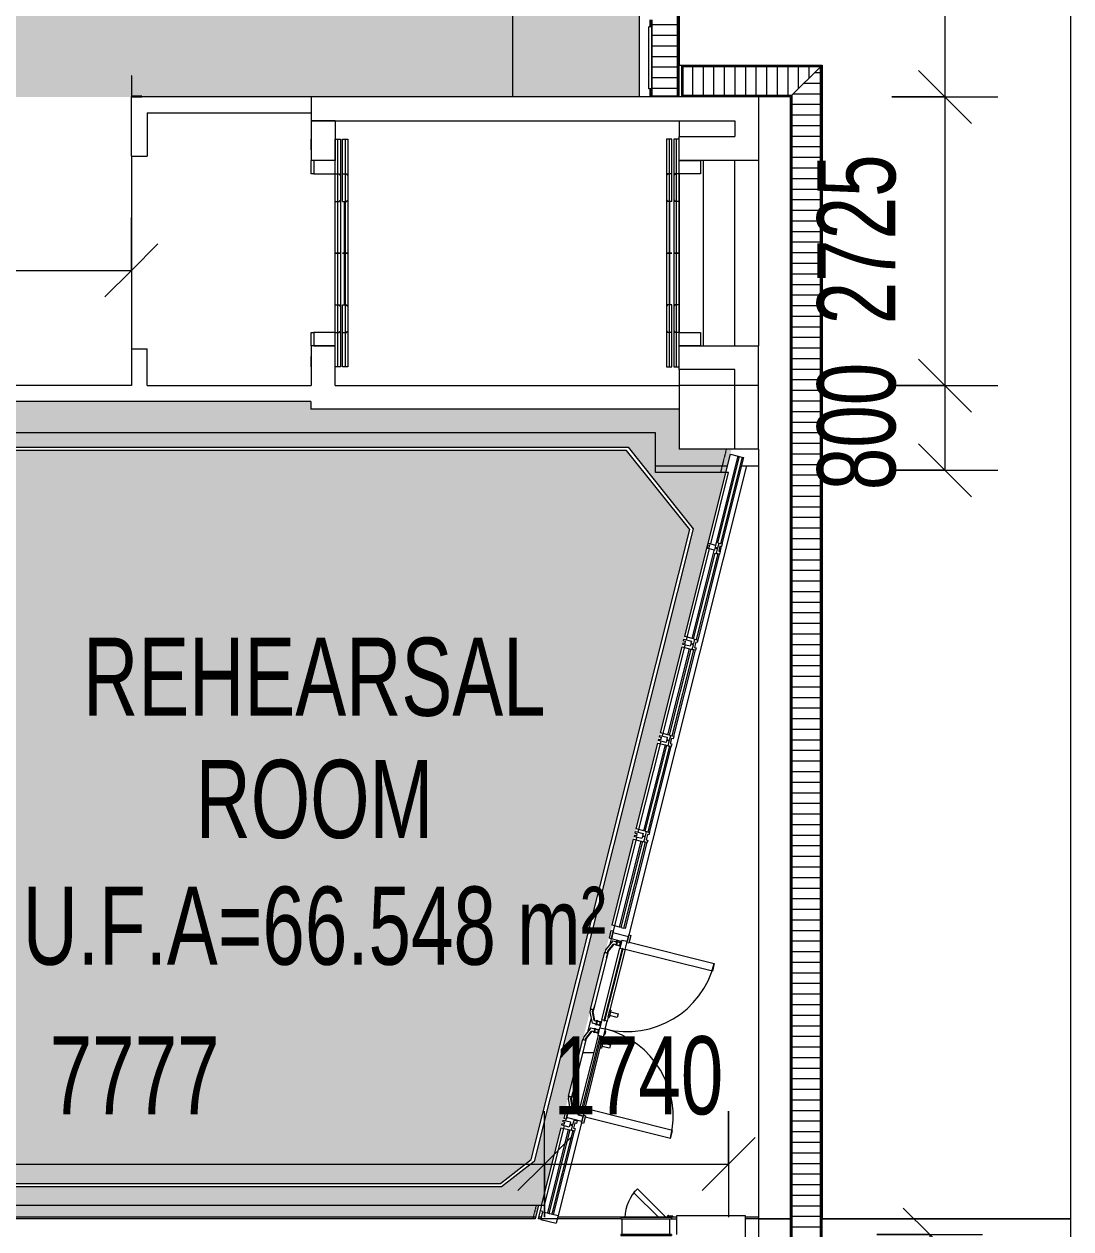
# Model space of a CAD drawing. Header units: millimetres. Extents: x 35540 to 832230, y -10956 to 416550.
# Drawn here: x 155599 to 165487, y 23644 to 35020 of the extents above; entities that cross this region are included whole.
import ezdxf

# ---------------------------------------------------------------- set-up
doc = ezdxf.new("R2010")
doc.units = ezdxf.units.MM
doc.linetypes.add('Dash', pattern=[6, 3, -3])
for name, color, linetype, lineweight in [('A-ANNO-DIMS', 211, 'Continuous', 5), ('A-ANNO-DIMS-500', 211, 'Continuous', 5), ('A-AREA', 32, 'Continuous', 5), ('A-AREA-IDEN', 2, 'Continuous', 15), ('A-AREA-PATT', 32, 'Continuous', 5), ('A-DOOR', 31, 'Continuous', 5), ('A-DOOR-FRAM', 31, 'Continuous', 15), ('A-FLOR', 192, 'Continuous', 5), ('A-FLOR-LEVL', 51, 'Continuous', 5), ('A-GENM', 13, 'Continuous', 5), ('A-GLAZ-CURT', 52, 'Continuous', 5), ('A-GLAZ-CWMG', 51, 'Continuous', 5), ('A-WALL', 113, 'Continuous', 5), ('Q-CASE', 31, 'Continuous', 5), ('S-COLS', 52, 'Continuous', 5)]:
    doc.layers.add(name, color=color, linetype=linetype, lineweight=lineweight)
doc.styles.add('Arial', font='arial.ttf', dxfattribs={"width": 0.7, "height": 737.649701})
doc.dimstyles.new('Linear_-_1_5mm_Arial', dxfattribs={"dimscale": 304.8, "dimtxt": 750, "dimasz": 1.64042, "dimexe": 1.64042, "dimexo": 0.0625, "dimgap": 0.82021, "dimtad": 1, "dimdec": 0, "dimzin": 0, "dimdsep": 46, "dimtxsty": 'Arial', "dimblk1": 'OBLIQUE', "dimblk2": 'OBLIQUE', "dimsah": 1, "dimcen": 0.09, "dimadec": 0, "dimazin": 0, "dimtfac": 1, "dimtdec": 4, "dimtix": 1, "dimtmove": 0, "dimatfit": 3, "dimfxl": 1.64042, "dimfxlon": 1, "dimtvp": 1, "dimtolj": 1, "dimtzin": 0, "dimarcsym": 2})

# ---------------------------------------------------------------- blocks, each defined once
blk = doc.blocks.new('DLN-Lift Door - Lift Door - 1750 x 2800 _SO_ WH_-15287497-1_F U_F_A_')
at = {"layer": 'A-DOOR'}
for p, q in [((-1075, 114.5), (-975, 114.5)), ((-1075, 114.5), (-1075, 112.5)), ((-975, 112.5), (-975, 114.5)), ((975, 114.5), (1075, 114.5)), ((975, 114.5), (975, 112.5)), ((1075, 112.5), (1075, 114.5)), ((-1075, -162.5), (-1075, -112.5)), ((-1075, -112.5), (0, -112.5)), ((-750, -112.5), (-750, -152.5)), ((-487.5, -112.5), (-487.5, -152.5)), ((0, -162.5), (0, -112.5)), ((0, -112.5), (1075, -112.5)), ((0, -112.5), (0, -162.5)), ((487.5, -112.5), (487.5, -152.5)), ((750, -112.5), (750, -152.5)), ((1075, -112.5), (1075, -162.5)), ((-1075, -137.5), (1075, -137.5)), ((0, -162.5), (-1075, -162.5)), ((-1075, -232.5), (-1075, -182.5)), ((-1075, -182.5), (-487.5, -182.5)), ((1075, -207.5), (-1075, -207.5)), ((-750, -152.5), (-740, -152.5)), ((-750, -182.5), (-750, -222.5)), ((-750, -222.5), (-740, -222.5)), ((-740, -152.5), (-740, -162.5)), ((-740, -222.5), (-740, -232.5)), ((-497.5, -152.5), (-497.5, -162.5)), ((-497.5, -152.5), (-487.5, -152.5)), ((-497.5, -222.5), (-497.5, -232.5)), ((-497.5, -222.5), (-487.5, -222.5)), ((-487.5, -182.5), (-487.5, -222.5)), ((-487.5, -202.5), (487.5, -202.5)), ((1075, -162.5), (0, -162.5)), ((0, -232.5), (0, -182.5)), ((0, -182.5), (0, -232.5)), ((497.5, -152.5), (487.5, -152.5)), ((487.5, -182.5), (487.5, -222.5)), ((487.5, -182.5), (1075, -182.5)), ((497.5, -222.5), (487.5, -222.5)), ((497.5, -152.5), (497.5, -162.5)), ((497.5, -222.5), (497.5, -232.5)), ((740, -152.5), (740, -162.5)), ((750, -152.5), (740, -152.5)), ((740, -222.5), (740, -232.5)), ((750, -222.5), (740, -222.5)), ((750, -182.5), (750, -222.5)), ((1075, -182.5), (1075, -232.5)), ((0, -232.5), (-1075, -232.5)), ((1075, -232.5), (0, -232.5))]:
    blk.add_line(p, q, dxfattribs=at)
at = {"layer": 'A-DOOR', "lineweight": 15}
for p, q in [((-750, 87.5), (-875, 87.5)), ((-875, 87.5), (-875, -112.5)), ((-750, -112.5), (-750, 87.5)), ((875, 87.5), (750, 87.5)), ((750, 87.5), (750, -112.5)), ((875, -112.5), (875, 87.5)), ((-875, -112.5), (-750, -112.5)), ((750, -112.5), (875, -112.5))]:
    blk.add_line(p, q, dxfattribs=at)
blk = doc.blocks.new('System Panel - _DLN__12_12mm laminated clear glass-12670549-1_F U_F_A_')
at = {"layer": 'A-GLAZ-CURT'}
for p, q in [((-294, 12), (294, 12)), ((-294, -12), (-294, 12)), ((294, -12), (294, 12)), ((294, -12), (-294, -12))]:
    blk.add_line(p, q, dxfattribs=at)
blk = doc.blocks.new('System Panel - _DLN__12_12mm laminated clear glass-11282538-1_F U_F_A_')
at = {"layer": 'A-GLAZ-CURT'}
for p, q in [((-421, 13), (421, 13)), ((-421, -12), (-421, 13)), ((421, -12), (421, 13)), ((421, -12), (-421, -12))]:
    blk.add_line(p, q, dxfattribs=at)
blk = doc.blocks.new('Rectangular Mullion - DLN_FRAME-11282511-1_F U_F_A_')
at = {"layer": 'A-GLAZ-CWMG'}
for p, q in [((88313, 30119), (88524, 30959)), ((88524, 30959), (88595, 30941)), ((88384, 30101), (88595, 30941)), ((88445, 30112), (88650, 30927)), ((88595, 30941), (88609, 30938)), ((88633, 30932), (88650, 30927)), ((88307, 30095), (88309, 30105)), ((88433, 30063), (88439, 30087))]:
    blk.add_line(p, q, dxfattribs=at)
blk = doc.blocks.new('Rectangular Mullion - DLN_75 x 150mm _WD_-STUR_ OPENING-8655336-1_F U_F_A_')
at = {"layer": 'A-GLAZ-CWMG'}
for p, q in [((0, 75), (-75, 75)), ((-75, 75), (-75, -75)), ((0, 75), (0, -75)), ((-75, -75), (0, -75))]:
    blk.add_line(p, q, dxfattribs=at)
blk = doc.blocks.new('System Panel - _DLN__12_12mm laminated clear glass-11282539-1_F U_F_A_')
at = {"layer": 'A-GLAZ-CURT'}
for p, q in [((-418, 12), (418, 12)), ((-418, -12), (-418, 12)), ((418, -12), (418, 12)), ((418, -12), (-418, -12))]:
    blk.add_line(p, q, dxfattribs=at)
blk = doc.blocks.new('System Panel - _DLN__12_12mm laminated clear glass-11282541-1_F U_F_A_')
at = {"layer": 'A-GLAZ-CURT'}
for p, q in [((-406, 13), (406, 13)), ((-406, -12), (-406, 13)), ((406, -12), (406, 13)), ((406, -12), (-406, -12))]:
    blk.add_line(p, q, dxfattribs=at)
blk = doc.blocks.new('Rectangular Mullion - DLN_FRAME-11282512-1_F U_F_A_')
at = {"layer": 'A-GLAZ-CWMG'}
for p, q in [((88091, 29236), (88301, 30071)), ((88161, 29218), (88371, 30051)), ((88304, 30085), (88307, 30095)), ((88427, 30039), (88433, 30063)), ((88217, 29204), (88421, 30015)), ((88161, 29218), (88091, 29236)), ((88175, 29214), (88161, 29218))]:
    blk.add_line(p, q, dxfattribs=at)
blk = doc.blocks.new('Rectangular Mullion - DLN_FRAME-11282513-1_F U_F_A_')
at = {"layer": 'A-GLAZ-CWMG'}
for p, q in [((87862, 28328), (88066, 29139)), ((88066, 29139), (88137, 29121)), ((87933, 28310), (88137, 29121)), ((87988, 28296), (88192, 29107)), ((88137, 29121), (88151, 29117)), ((87933, 28310), (87862, 28328)), ((87947, 28306), (87933, 28310))]:
    blk.add_line(p, q, dxfattribs=at)
blk = doc.blocks.new('Rectangular Mullion - DLN_FRAME-V20-1_F U_F_A_')
at = {"layer": 'A-GLAZ-CWMG'}
for p, q in [((87405, 26512), (87609, 27323)), ((87476, 26494), (87680, 27305)), ((87609, 27323), (87680, 27305)), ((87680, 27305), (87694, 27301)), ((87532, 26480), (87736, 27291)), ((87476, 26494), (87405, 26512)), ((87490, 26491), (87476, 26494)), ((87532, 26480), (87515, 26485))]:
    blk.add_line(p, q, dxfattribs=at)
blk = doc.blocks.new('Rectangular Mullion - DLN_FRAME-11282516-1_F U_F_A_')
at = {"layer": 'A-GLAZ-CWMG'}
for p, q in [((86740, 23866), (86924, 24599)), ((86797, 23795), (86995, 24581)), ((86924, 24599), (86995, 24581)), ((86995, 24581), (87009, 24578)), ((86853, 23781), (87050, 24568)), ((86751, 23807), (86727, 23813))]:
    blk.add_line(p, q, dxfattribs=at)
blk = doc.blocks.new('Rectangular Mullion - DLN_FRAME-11282517-1_F U_F_A_')
at = {"layer": 'A-GLAZ-CWMG'}
for p, q in [((-5, 0), (-50, 0)), ((-10, 100), (-25, 100)), ((-25, 100), (-25, 27)), ((-25, 27), (-5, 27)), ((-10, 100), (-10, 80)), ((10, 80), (-10, 80)), ((-5, 27), (-5, 0)), ((5, 0), (5, 27)), ((5, 27), (25, 27)), ((50, 0), (5, 0)), ((25, 100), (10, 100)), ((10, 100), (10, 80)), ((25, 27), (25, 100)), ((50, -30), (50, 0)), ((-50, 0), (-50, -30)), ((-50, -30), (-25, -30)), ((-25, -30), (-25, -15)), ((-25, -15), (25, -15)), ((25, -15), (25, -30)), ((25, -30), (50, -30))]:
    blk.add_line(p, q, dxfattribs=at)
blk = doc.blocks.new('Rectangular Mullion - DLN_FRAME-8655333-1_F U_F_A_')
at = {"layer": 'A-GLAZ-CWMG'}
for p, q in [((-5, 0), (-50, 0)), ((-50, 0), (-50, -30)), ((-10, 100), (-25, 100)), ((-25, 100), (-25, 27)), ((-25, 27), (-5, 27)), ((-10, 100), (-10, 80)), ((10, 80), (-10, 80)), ((-5, 27), (-5, 0)), ((5, 0), (5, 27)), ((5, 27), (25, 27)), ((50, 0), (5, 0)), ((25, 100), (10, 100)), ((10, 100), (10, 80)), ((25, 27), (25, 100)), ((50, -30), (50, 0)), ((-50, -30), (-25, -30)), ((-25, -30), (-25, -15)), ((-25, -15), (25, -15)), ((25, -15), (25, -30)), ((25, -30), (50, -30))]:
    blk.add_line(p, q, dxfattribs=at)
blk = doc.blocks.new('DLN-Double Door_T1 - Double Glazing Door-1700 x 2800 _WH_-10591105-1_F U_F_A_')
at = {"layer": 'A-DOOR'}
for p, q in [((-850, 925), (-775, 925)), ((-850, 95), (-850, 925)), ((-775, 925), (-775, 75)), ((775, 925), (775, 75)), ((850, 925), (775, 925)), ((850, 95), (850, 925)), ((-168, 160), (-133, 160)), ((-168, 85), (-168, 160)), ((-133, 160), (-133, 85)), ((132, 85), (132, 160)), ((132, 160), (167, 160)), ((167, 160), (167, 85)), ((-829, 16), (-829, 25)), ((-829, -24), (-829, 16)), ((-826, 16), (-829, 16)), ((-826, 16), (-826, 25)), ((-826, 25), (-826, 16)), ((-826, -15), (-826, 16)), ((-796, 16), (-826, 16)), ((-826, 16), (-826, -24)), ((-796, 16), (-796, 25)), ((-796, 25), (-796, 16)), ((-796, -24), (-796, 16)), ((-793, 16), (-796, 16)), ((-796, 16), (-796, -15)), ((-793, 25), (-793, 16)), ((-793, 16), (-793, -24)), ((-775, 75), (-185, 75)), ((-75, 25), (-775, 25)), ((-185, 85), (-115, 85)), ((-185, 85), (-185, 75)), ((-115, 75), (-185, 75)), ((-115, 75), (-115, 85)), ((-115, 75), (-75, 75)), ((-56, 16), (-56, 25)), ((-56, -24), (-56, 16)), ((-53, 16), (-56, 16)), ((-53, 25), (-53, 16)), ((-53, 16), (-53, 25)), ((-53, 16), (-53, -24)), ((-53, -15), (-53, 16)), ((-23, 16), (-53, 16)), ((-23, 16), (-23, 25)), ((-23, 25), (-23, 16)), ((-23, -24), (-23, 16)), ((-19, 16), (-23, 16)), ((-23, 16), (-23, -15)), ((-19, 25), (-19, 16)), ((-19, 16), (-19, -24)), ((15, 80), (60, 80)), ((15, 80), (15, 75)), ((19, 16), (19, 25)), ((19, -24), (19, 16)), ((22, 16), (19, 16)), ((22, 85), (22, 80)), ((22, 85), (52, 85)), ((52, 85), (22, 85)), ((22, 25), (22, 16)), ((22, 16), (22, 25)), ((22, 16), (22, -24)), ((22, -15), (22, 16)), ((52, 16), (22, 16)), ((52, 80), (52, 85)), ((52, 16), (52, 25)), ((52, 25), (52, 16)), ((52, -24), (52, 16)), ((56, 16), (52, 16)), ((52, 16), (52, -15)), ((56, 25), (56, 16)), ((56, 16), (56, -24)), ((60, 75), (60, 80)), ((115, 75), (75, 75)), ((75, 25), (775, 25)), ((115, 85), (185, 85)), ((115, 85), (115, 75)), ((185, 75), (115, 75)), ((185, 75), (185, 85)), ((775, 75), (185, 75)), ((793, 16), (793, 25)), ((793, -24), (793, 16)), ((796, 16), (793, 16)), ((796, 25), (796, 16)), ((796, 16), (796, 25)), ((796, 16), (796, -24)), ((796, -15), (796, 16)), ((826, 16), (796, 16)), ((826, 25), (826, 16)), ((826, 16), (826, 25)), ((826, 16), (826, -15)), ((826, -24), (826, 16)), ((829, 16), (826, 16)), ((829, 25), (829, 16)), ((829, 16), (829, -24)), ((-829, -11), (-829, -24)), ((-829, -26), (-826, -26)), ((-826, -15), (-796, -15)), ((-796, -16), (-826, -16)), ((-826, -20), (-826, -16)), ((-826, -17), (-826, -21)), ((-826, -19), (-796, -19)), ((-826, -21), (-826, -19)), ((-826, -57), (-826, -19)), ((-826, -21), (-796, -21)), ((-826, -24), (-826, -23)), ((-826, -57), (-726, -103)), ((-796, -16), (-796, -20)), ((-796, -21), (-796, -17)), ((-796, -19), (-796, -21)), ((-796, -19), (-796, -44)), ((-796, -23), (-796, -24)), ((-796, -26), (-793, -26)), ((-796, -41), (-718, -76)), ((-718, -79), (-796, -44)), ((-793, -24), (-793, -11)), ((-726, -103), (-701, -103)), ((-718, -76), (-701, -76)), ((-718, -76), (-718, -79)), ((-701, -79), (-718, -79)), ((-148, -73), (-701, -73)), ((-701, -106), (-701, -107)), ((-701, -107), (-148, -107)), ((-148, -76), (-130, -76)), ((-130, -79), (-148, -79)), ((-148, -103), (-122, -103)), ((-130, -76), (-53, -41)), ((-53, -44), (-130, -79)), ((-130, -79), (-130, -76)), ((-122, -103), (-23, -57)), ((-56, -11), (-56, -24)), ((-56, -26), (-53, -26)), ((-53, -15), (-23, -15)), ((-23, -16), (-53, -16)), ((-53, -20), (-53, -16)), ((-53, -21), (-53, -17)), ((-53, -19), (-53, -21)), ((-53, -19), (-23, -19)), ((-53, -44), (-53, -19)), ((-53, -21), (-23, -21)), ((-53, -24), (-53, -23)), ((-23, -16), (-23, -20)), ((-23, -17), (-23, -21)), ((-23, -21), (-23, -19)), ((-23, -19), (-23, -57)), ((-23, -23), (-23, -24)), ((-23, -26), (-19, -26)), ((-19, -24), (-19, -11)), ((19, -11), (19, -24)), ((19, -26), (22, -26)), ((22, -15), (52, -15)), ((52, -16), (22, -16)), ((22, -20), (22, -16)), ((22, -21), (22, -17)), ((22, -19), (22, -21)), ((22, -19), (52, -19)), ((22, -57), (22, -19)), ((22, -21), (52, -21)), ((22, -24), (22, -23)), ((22, -57), (122, -103)), ((52, -16), (52, -20)), ((52, -17), (52, -21)), ((52, -21), (52, -19)), ((52, -19), (52, -44)), ((52, -23), (52, -24)), ((52, -26), (56, -26)), ((52, -41), (130, -76)), ((130, -79), (52, -44)), ((56, -24), (56, -11)), ((122, -103), (147, -103)), ((130, -76), (147, -76)), ((130, -76), (130, -79)), ((147, -79), (130, -79)), ((701, -73), (147, -73)), ((147, -103), (147, -104)), ((147, -107), (701, -107)), ((701, -76), (718, -76)), ((718, -79), (701, -79)), ((701, -103), (726, -103)), ((718, -76), (796, -41)), ((796, -44), (718, -79)), ((718, -79), (718, -76)), ((726, -103), (826, -57)), ((793, -11), (793, -24)), ((793, -26), (796, -26)), ((796, -15), (826, -15)), ((826, -16), (796, -16)), ((796, -20), (796, -16)), ((796, -17), (796, -21)), ((796, -19), (826, -19)), ((796, -21), (796, -19)), ((796, -44), (796, -19)), ((796, -21), (826, -21)), ((796, -24), (796, -23)), ((826, -16), (826, -20)), ((826, -21), (826, -17)), ((826, -19), (826, -21)), ((826, -19), (826, -57)), ((826, -23), (826, -24)), ((826, -26), (829, -26)), ((829, -24), (829, -11))]:
    blk.add_line(p, q, dxfattribs=at)
at = {"layer": 'A-DOOR', "lineweight": 15}
for p, q in [((-775, 75), (-850, 75)), ((-850, 75), (-850, 25)), ((-850, 25), (-775, 25)), ((-775, 25), (-775, 75)), ((-75, 55), (-775, 55)), ((-775, 55), (-775, 45)), ((-775, 45), (-75, 45)), ((0, 75), (-75, 75)), ((-75, 75), (-75, 25)), ((-75, 45), (-75, 55)), ((-75, 25), (0, 25)), ((0, 25), (0, 75)), ((0, 75), (75, 75)), ((0, 25), (0, 75)), ((75, 25), (0, 25)), ((75, 75), (75, 25)), ((75, 45), (75, 55)), ((75, 55), (775, 55)), ((775, 45), (75, 45)), ((775, 75), (850, 75)), ((775, 25), (775, 75)), ((775, 55), (775, 45)), ((850, 25), (775, 25)), ((850, 75), (850, 25))]:
    blk.add_line(p, q, dxfattribs=at)
at = {"layer": 'A-DOOR', "flags": 128}
for points in [[(-701, -74), (-701, -73), (-701, -73)], [(-701, -73), (-701, -73), (-701, -74), (-701, -75), (-701, -77)], [(-701, -107), (-701, -106), (-701, -104), (-701, -102), (-701, -100), (-701, -97), (-701, -94), (-701, -91), (-701, -88), (-701, -85), (-701, -82), (-701, -79), (-701, -77), (-701, -75), (-701, -74)], [(-148, -77), (-148, -75), (-148, -74), (-148, -73), (-148, -73)], [(-148, -73), (-148, -73), (-148, -74)], [(-148, -74), (-148, -75), (-148, -77), (-148, -79), (-148, -82), (-148, -85), (-148, -88), (-148, -91), (-148, -94), (-148, -97), (-148, -100), (-148, -102), (-148, -104), (-148, -106), (-148, -107), (-148, -107)], [(-148, -107), (-148, -107), (-148, -106)], [(147, -74), (147, -73), (147, -73)], [(147, -73), (147, -73), (147, -74), (147, -75), (147, -77)], [(147, -107), (147, -107), (147, -106), (147, -104), (147, -102), (147, -100), (147, -97), (147, -94), (147, -91), (147, -88), (147, -85), (147, -82), (147, -79), (147, -77), (147, -75), (147, -74)], [(147, -106), (147, -107), (147, -107)], [(701, -77), (701, -75), (701, -74), (701, -73), (701, -73)], [(701, -73), (701, -73), (701, -74)], [(701, -74), (701, -75), (701, -77), (701, -79), (701, -82), (701, -85), (701, -88), (701, -91), (701, -94), (701, -97), (701, -100), (701, -102), (701, -104), (701, -106), (701, -107), (701, -107)], [(701, -107), (701, -107), (701, -106)]]:
    blk.add_lwpolyline(points, dxfattribs=at)
at = {"layer": 'A-DOOR'}
for centre, start, end in [((-850, 75), 0.0077, 90), ((850, 75), 90, 179.9923)]:
    blk.add_arc(centre, 850, start, end, dxfattribs=at)
at = {"layer": 'A-DOOR-FRAM'}
for p, q in [((-915, 75), (-915, 95)), ((-915, 95), (-840, 95)), ((-840, 75), (-915, 75)), ((-900, 75), (-850, 75)), ((-900, -75), (-900, 75)), ((-850, 75), (-850, 25)), ((-850, 25), (-840, 25)), ((-840, 95), (-840, 75)), ((-840, 25), (-840, -75)), ((840, 95), (915, 95)), ((840, 75), (840, 95)), ((915, 75), (840, 75)), ((840, 25), (850, 25)), ((840, -75), (840, 25)), ((850, 75), (900, 75)), ((850, 25), (850, 75)), ((900, 75), (900, -75)), ((915, 95), (915, 75)), ((-915, -95), (-915, -75)), ((-915, -75), (-840, -75)), ((-840, -95), (-915, -95)), ((-840, -75), (-900, -75)), ((-840, -75), (-840, -95)), ((840, -75), (915, -75)), ((840, -95), (840, -75)), ((900, -75), (840, -75)), ((915, -95), (840, -95)), ((915, -75), (915, -95))]:
    blk.add_line(p, q, dxfattribs=at)
blk = doc.blocks.new('DLN-Surface Channel-L1 - 300x150 _WD_-12820414-1_F U_F_A_')
at = {"layer": 'Q-CASE'}
h = blk.add_hatch(dxfattribs=at)
h.set_pattern_fill('FP_20', color=256, style=0, pattern_type=2)
h.set_pattern_definition([(0, (73747.67, 85), (0, 100), [])])
h.paths.add_polyline_path([(15, -15), (285, -285), (285, 1015), (15, 1015), (15, -10)], flags=0)
h = blk.add_hatch(dxfattribs=at)
h.set_pattern_fill('FP_17', color=256, style=0, pattern_type=2)
h.set_pattern_definition([(90, (73762.67, 0), (-100, 6e-15), [])])
h.paths.add_polyline_path([(-26615, -285), (285, -285), (15, -15), (-26615, -15)], flags=0)
for p, q in [((0, 1025), (300, 1025)), ((300, 1015), (0, 1015)), ((0, 1015), (10, 1015)), ((10, -10), (10, 1015)), ((285, 1015), (15, 1015)), ((15, 1015), (15, -15)), ((285, -285), (285, 1015)), ((300, 1015), (290, 1015)), ((290, 1015), (290, -290)), ((10, -10), (-26615, -10)), ((15, -15), (-26615, -15)), ((285, -285), (15, -15)), ((15, -15), (285, -285)), ((-26615, -285), (285, -285)), ((290, -290), (-26615, -290))]:
    blk.add_line(p, q, dxfattribs=at)
blk = doc.blocks.new('DLN-Surface Channel-L1 - 275x200 _WD_-12676935-1_F U_F_A_')
at = {"layer": 'Q-CASE'}
h = blk.add_hatch(dxfattribs=at)
h.set_pattern_fill('FP_21', color=256, style=0, pattern_type=2)
h.set_pattern_definition([(270, (73762.67, 0), (-100, -6e-15), [])])
h.paths.add_polyline_path([(15, 15), (260, 260), (-1315, 260), (-1315, 15), (-482, 15)], flags=0)
h = blk.add_hatch(dxfattribs=at)
h.set_pattern_fill('FP_22', color=256, style=0, pattern_type=2)
h.set_pattern_definition([(0, (73747.67, -85), (0, -100), [])])
h.paths.add_polyline_path([(15, -5415), (260, -5415), (260, 260), (15, 15), (15, 0), (75, 0), (75, -75), (15, -75), (15, -763), (30, -763), (30, -813), (75, -813), (75, -798), (95, -798), (95, -873), (30, -873), (30, -1545), (60, -1545), (60, -1580), (30, -1580), (30, -1845), (60, -1845), (60, -1880), (30, -1880), (30, -2553), (95, -2553), (95, -2628), (75, -2628), (75, -2613), (30, -2613), (30, -2663), (15, -2663), (15, -2728), (75, -2728), (75, -2713), (95, -2713), (95, -2788), (30, -2788), (30, -3545), (60, -3545), (60, -3580), (30, -3580), (30, -3845), (60, -3845), (60, -3880), (30, -3880), (30, -4638), (95, -4638), (95, -4713), (75, -4713), (75, -4698), (15, -4698), (15, -5277)], flags=0)
for p, q in [((-1315, 275), (-1325, 275)), ((-1315, 275), (-1315, 0)), ((-1315, 265), (-1315, 275)), ((-1315, 275), (275, 275)), ((-1315, 265), (265, 265)), ((260, 260), (-1315, 260)), ((-1315, 260), (-1315, 15)), ((15, 15), (260, 260)), ((260, 260), (15, 15)), ((260, -5415), (260, 260)), ((265, 265), (265, -5415)), ((275, -5415), (275, 275)), ((-1325, 0), (-1315, 0)), ((-1315, 15), (15, 15)), ((-1315, 0), (-1315, 10)), ((-1315, 10), (-1250, 10)), ((-1250, 0), (-1315, 0)), ((-75, 10), (10, 10)), ((10, 0), (10, 10)), ((15, 15), (15, 0)), ((15, -75), (15, -763)), ((0, -763), (0, -663)), ((10, -763), (10, -663)), ((0, -2728), (0, -2663)), ((10, -2728), (10, -2663)), ((15, -2663), (15, -2728)), ((0, -4763), (0, -4698)), ((10, -4763), (10, -4698)), ((15, -4698), (15, -5415)), ((0, -5415), (0, -5350)), ((0, -5415), (275, -5415)), ((0, -5425), (0, -5415)), ((10, -5415), (0, -5415)), ((10, -5415), (10, -5350)), ((15, -5415), (260, -5415)), ((265, -5415), (275, -5415)), ((275, -5425), (275, -5415))]:
    blk.add_line(p, q, dxfattribs=at)
blk = doc.blocks.new('DLN-Access Panel__AP01_ - _AP01_ 400 x 1100 _WH_-13598981-1_F U_F_A_')
at = {"layer": 'A-DOOR'}
for p, q in [((-240, 75), (-240, 85)), ((240, 85), (-240, 85)), ((-240, 75), (240, 75)), ((240, 75), (240, 85)), ((-215, -95), (-253, -95)), ((-253, -95), (-253, -100)), ((-253, -100), (-215, -100)), ((-240, -85), (-240, -75)), ((240, -75), (-240, -75)), ((-240, -85), (240, -85)), ((-215, -85), (-215, -97)), ((-200, -97), (-200, -85)), ((-190, -85), (83, -358)), ((118, -322), (-119, -85)), ((240, -85), (240, -75)), ((83, -358), (118, -322))]:
    blk.add_line(p, q, dxfattribs=at)
for centre, radius, start, end in [((-208, -97), 7.5, 199.4712, 360), ((-208, -97), 7.5, 180, 0), ((-208, -97), 7.5, 199.4712, 360), ((-208, -97), 7.5, 195, 0), ((-208, -97), 2, 180, 360), ((-208, -97), 2, 180, 360), ((-200, -75), 400, 315, 358.5193)]:
    blk.add_arc(centre, radius, start, end, dxfattribs=at)
at = {"layer": 'A-DOOR-FRAM', "lineweight": 5}
for p, q in [((-225, 75), (-225, -75)), ((225, 75), (225, -75))]:
    blk.add_line(p, q, dxfattribs=at)
blk = doc.blocks.new('DLN-Lift Door - Lift Door - 1750 x 2800 _SO_ WH_-16663629-1_F U_F_A_')
at = {"layer": 'A-DOOR'}
for p, q in [((0, 232.5), (-1075, 232.5)), ((-1075, 232.5), (-1075, 182.5)), ((-740, 222.5), (-740, 232.5)), ((-497.5, 222.5), (-497.5, 232.5)), ((1075, 232.5), (0, 232.5)), ((0, 232.5), (0, 182.5)), ((0, 182.5), (0, 232.5)), ((497.5, 222.5), (497.5, 232.5)), ((740, 222.5), (740, 232.5)), ((1075, 182.5), (1075, 232.5)), ((1075, 207.5), (-1075, 207.5)), ((-1075, 182.5), (-487.5, 182.5)), ((0, 162.5), (-1075, 162.5)), ((-1075, 162.5), (-1075, 112.5)), ((-1075, 137.5), (1075, 137.5)), ((-750, 222.5), (-740, 222.5)), ((-750, 182.5), (-750, 222.5)), ((-750, 152.5), (-740, 152.5)), ((-750, 112.5), (-750, 152.5)), ((-740, 152.5), (-740, 162.5)), ((-497.5, 222.5), (-487.5, 222.5)), ((-497.5, 152.5), (-497.5, 162.5)), ((-497.5, 152.5), (-487.5, 152.5)), ((-487.5, 182.5), (-487.5, 222.5)), ((-487.5, 202.5), (487.5, 202.5)), ((-487.5, 112.5), (-487.5, 152.5)), ((1075, 162.5), (0, 162.5)), ((0, 162.5), (0, 112.5)), ((0, 112.5), (0, 162.5)), ((497.5, 222.5), (487.5, 222.5)), ((487.5, 182.5), (487.5, 222.5)), ((487.5, 182.5), (1075, 182.5)), ((497.5, 152.5), (487.5, 152.5)), ((487.5, 112.5), (487.5, 152.5)), ((497.5, 152.5), (497.5, 162.5)), ((750, 222.5), (740, 222.5)), ((740, 152.5), (740, 162.5)), ((750, 152.5), (740, 152.5)), ((750, 182.5), (750, 222.5)), ((750, 112.5), (750, 152.5)), ((1075, 112.5), (1075, 162.5)), ((-1075, 112.5), (0, 112.5)), ((0, 112.5), (1075, 112.5))]:
    blk.add_line(p, q, dxfattribs=at)
at = {"layer": 'A-DOOR', "lineweight": 15}
for p, q in [((-875, -87.5), (-875, 112.5)), ((-875, 112.5), (-750, 112.5)), ((-750, 112.5), (-750, -87.5)), ((750, 112.5), (875, 112.5)), ((750, -87.5), (750, 112.5)), ((875, 112.5), (875, -87.5)), ((-750, -87.5), (-875, -87.5)), ((875, -87.5), (750, -87.5))]:
    blk.add_line(p, q, dxfattribs=at)
blk = doc.blocks.new('Signage - Lift - Type 1-17070344-1_F U_F_A_')
at = {"layer": 'A-GENM'}
for p, q in [((25, -75), (25, -81)), ((125, -75), (25, -75)), ((25, -81), (119, -81)), ((119, -81), (119, -275)), ((125, -275), (125, -75)), ((119, -275), (125, -275))]:
    blk.add_line(p, q, dxfattribs=at)
blk = doc.blocks.new('DIMBLOCK64-1_F U_F_A_')
at = {"layer": 'A-ANNO-DIMS-500'}
for p, q in [((152737, 24756), (152737, 23756)), ((152737, 24256), (152737, 24756)), ((160514, 23756), (160514, 24756)), ((152737, 24256), (152987, 24506)), ((160514, 24256), (160764, 24506)), ((152737, 24256), (152487, 24006)), ((152737, 24256), (160514, 24256)), ((160514, 24256), (160264, 24006)), ((160514, 24256), (160514, 23756))]:
    blk.add_line(p, q, dxfattribs=at)
at = {"layer": 'A-ANNO-DIMS-500', "color": 0, "insert": (155841, 25463), "char_height": 737.6, "width": 1883.08, "attachment_point": 1, "line_spacing_factor": 0.938532, "style": 'Arial'}
blk.add_mtext('7777', dxfattribs=at)
blk = doc.blocks.new('_Oblique')
at = {"color": 0, "linetype": 'ByBlock', "lineweight": -2}
blk.add_line((-0.5, -0.5), (0.5, 0.5), dxfattribs=at)
blk = doc.blocks.new('DIMBLOCK65-1_F U_F_A_')
at = {"layer": 'A-ANNO-DIMS-500'}
for p, q in [((160514, 23756), (160514, 24756)), ((162254, 24756), (162254, 23756)), ((162254, 24256), (162254, 24756)), ((160514, 24256), (160764, 24506)), ((162254, 24256), (162504, 24506)), ((160514, 24256), (160264, 24006)), ((160514, 24256), (162254, 24256)), ((160514, 24256), (160514, 23756)), ((162254, 24256), (162004, 24006))]:
    blk.add_line(p, q, dxfattribs=at)
at = {"layer": 'A-ANNO-DIMS-500', "color": 0, "insert": (160599, 25463), "char_height": 737.6, "width": 1883.08, "attachment_point": 1, "line_spacing_factor": 0.938532, "style": 'Arial'}
blk.add_mtext('1740', dxfattribs=at)
blk = doc.blocks.new('DIMBLOCK66-1_F U_F_A_')
at = {"layer": 'A-ANNO-DIMS-500'}
for p, q in [((164153, 23590), (163903, 23840)), ((163653, 23590), (164653, 23590)), ((164153, 23590), (163653, 23590)), ((164153, 23590), (164153, 19832)), ((164153, 23590), (164403, 23340)), ((164153, 19832), (163903, 20082)), ((163653, 19832), (164653, 19832)), ((164153, 19832), (163653, 19832)), ((164153, 19832), (164403, 19582))]:
    blk.add_line(p, q, dxfattribs=at)
at = {"layer": 'A-ANNO-DIMS-500', "color": 0, "insert": (162946, 20927), "char_height": 737.6, "width": 1883.08, "attachment_point": 1, "rotation": 90, "line_spacing_factor": 0.938532, "style": 'Arial'}
blk.add_mtext('3758', dxfattribs=at)
blk = doc.blocks.new('DIMBLOCK77-1_F U_F_A_')
at = {"layer": 'A-ANNO-DIMS-500'}
for p, q in [((152587, 32194), (152587, 33194)), ((156612, 33194), (156612, 32194)), ((156612, 32694), (156612, 33194)), ((152587, 32694), (152837, 32944)), ((156612, 32694), (156862, 32944)), ((152587, 32694), (152337, 32444)), ((152587, 32694), (156612, 32694)), ((152587, 32694), (152587, 32194)), ((156612, 32694), (156362, 32444))]:
    blk.add_line(p, q, dxfattribs=at)
at = {"layer": 'A-ANNO-DIMS-500', "color": 0, "insert": (153815, 33901), "char_height": 737.6, "width": 1883.08, "attachment_point": 1, "line_spacing_factor": 0.938532, "style": 'Arial'}
blk.add_mtext('4025', dxfattribs=at)
blk = doc.blocks.new('DIMBLOCK80-1_F U_F_A_')
at = {"layer": 'A-ANNO-DIMS-500'}
for p, q in [((164297, 39607), (164047, 39857)), ((163797, 39607), (164797, 39607)), ((164297, 39607), (163797, 39607)), ((164297, 39607), (164297, 34332)), ((164297, 39607), (164547, 39357)), ((164297, 34332), (164047, 34582)), ((163797, 34332), (164797, 34332)), ((164297, 34332), (163797, 34332)), ((164297, 34332), (164547, 34082))]:
    blk.add_line(p, q, dxfattribs=at)
at = {"layer": 'A-ANNO-DIMS-500', "color": 0, "insert": (163091, 36185), "char_height": 737.6, "width": 1883.08, "attachment_point": 1, "rotation": 90, "line_spacing_factor": 0.938532, "style": 'Arial'}
blk.add_mtext('5275', dxfattribs=at)
blk = doc.blocks.new('DIMBLOCK81-1_F U_F_A_')
at = {"layer": 'A-ANNO-DIMS-500'}
for p, q in [((164297, 34332), (164047, 34582)), ((163797, 34332), (164797, 34332)), ((164297, 34332), (163797, 34332)), ((164297, 34332), (164297, 31607)), ((164297, 34332), (164547, 34082)), ((164297, 31607), (164047, 31857)), ((163797, 31607), (164797, 31607)), ((164297, 31607), (163797, 31607)), ((164297, 31607), (164547, 31357))]:
    blk.add_line(p, q, dxfattribs=at)
at = {"layer": 'A-ANNO-DIMS-500', "color": 0, "insert": (163091, 32185), "char_height": 737.6, "width": 1883.08, "attachment_point": 1, "rotation": 90, "line_spacing_factor": 0.938532, "style": 'Arial'}
blk.add_mtext('2725', dxfattribs=at)
blk = doc.blocks.new('DIMBLOCK82-1_F U_F_A_')
at = {"layer": 'A-ANNO-DIMS-500'}
for p, q in [((164297, 31607), (164047, 31857)), ((163797, 31607), (164797, 31607)), ((164297, 31607), (163797, 31607)), ((164297, 31607), (164297, 30807)), ((164297, 31607), (164547, 31357)), ((164297, 30807), (164047, 31057)), ((163797, 30807), (164797, 30807)), ((164297, 30807), (163797, 30807)), ((164297, 30807), (164547, 30557))]:
    blk.add_line(p, q, dxfattribs=at)
at = {"layer": 'A-ANNO-DIMS-500', "color": 0, "insert": (163091, 30619), "char_height": 737.6, "width": 1412.31, "attachment_point": 1, "rotation": 90, "line_spacing_factor": 0.938532, "style": 'Arial'}
blk.add_mtext('800', dxfattribs=at)

msp = doc.modelspace()

# ---------------------------------------------------------------- hatches: boundary and pattern name
at = {"layer": 'A-AREA-PATT'}
msp.add_hatch(color=231, dxfattribs=at).paths.add_polyline_path([(158271.2, 34332.5), (161412, 34332.5), (161412, 35877.5), (161352, 35877.5), (161352, 35912.5), (161412, 35912.5), (161412, 36177.5), (161352, 36177.5), (161352, 36212.5), (161412, 36212.5), (161412, 37877.5), (161352, 37877.5), (161352, 37912.5), (161412, 37912.5), (161412, 38177.5), (161352, 38177.5), (161352, 38212.5), (161412, 38212.5), (161412, 39607.5), (159037, 39607.5), (159037, 40157.5), (156837, 40157.5), (156837, 39607.5), (148367, 39607.5), (148367, 40157.5), (146167, 40157.5), (146167, 37257.5), (149137, 37257.5), (149137, 36807.5), (149092, 36807.5), (149092, 36707.5), (149037, 36707.5), (149037, 34507.5), (149092, 34507.5), (149092, 34407.5), (149137, 34407.5), (149137, 34332.5), (156612, 34332.5), (156612, 34532.5), (156618, 34532.5), (156618, 34338.5), (156712, 34338.5), (156712, 34332.5), (157843.5, 34332.5)], flags=0)
h = msp.add_hatch(color=231, dxfattribs=at)
h.paths.add_polyline_path([(155587.5, 23740.5), (160425.2, 23740.5), (160456.9, 23866.5), (160487.8, 23866.5), (160777.2, 25040.4), (160822.6, 25223.1), (160955.9, 25740.8), (160964.8, 25788.2), (161091.3, 26279.7), (161098.7, 26295.5), (162283.9, 31007.5), (161787, 31007.5), (161787, 31382.5), (158307, 31382.5), (158307, 31457.5), (155102, 31457.5), (155102, 31427.5), (155072, 31427.5), (155072, 31457.5), (153052, 31453.2), (153052, 31427.5), (153022, 31427.5), (153022, 31457.5), (152737, 31457.5), (152737, 23740.5), (155112, 23740.5)], flags=0)
h.paths.add_polyline_path([(153400, 24041.5), (153357.5, 24041.5), (153025, 24374.1), (153025, 30879.5), (153055, 30907.3), (153055, 24386.5), (153370, 24071.5), (160099.2, 24071.5), (160390.2, 24298.3), (161886.6, 30248), (161290.6, 30994.5), (153140, 30994.5), (153170, 31024.5), (161305.1, 31024.5), (161919.3, 30255), (160416.8, 24281), (160109.5, 24041.5), (153410.5, 24041.5)], flags=0)

# ---------------------------------------------------------------- linework, layer by layer
at = {"layer": 'A-AREA', "linetype": 'Dash'}
for p, q in [((162232.3, 31007.5), (162176.2, 30784.5)), ((160436.2, 23866.5), (160404.4, 23739.9))]:
    msp.add_line(p, q, dxfattribs=at)
at = {"layer": 'A-FLOR'}
for p, q in [((165487, 23740.5), (165487, 48707.7)), ((161787, 40057.5), (161787, 34632.5)), ((160212, 39607.5), (160212, 34332.5)), ((161412, 34332.5), (161412, 35877.5)), ((161787, 34632.5), (163137, 34632.5)), ((163137, 34632.5), (163137, 23740.5)), ((162837, 34332.5), (162537, 34332.5)), ((162837, 23740.5), (162837, 34332.5)), ((161787, 34107.5), (161787, 33957.5)), ((156612, 33771.5), (156612, 31955)), ((158312, 33607.5), (158312, 33732.5)), ((162537, 33732.5), (162537, 31982.5)), ((158337, 33607.5), (158312, 33607.5)), ((158537, 32107.5), (158537, 33607.5)), ((161787, 33607.5), (161787, 32107.5)), ((158312, 31982.5), (158312, 32107.5)), ((158312, 32107.5), (158337, 32107.5)), ((161787, 31757.5), (161787, 31607.5)), ((161564, 31159.5), (155102, 31159.5)), ((161564, 30784.5), (161564, 31159.5)), ((162537, 31007.5), (162537, 23740.5)), ((162424.1, 30847.5), (161310.2, 26419)), ((161564, 30847.5), (162243.6, 30847.5)), ((162377.7, 30847.5), (162537, 30847.5)), ((162253.5, 30784.5), (161564, 30784.5)), ((162084.7, 30113.1), (162253.5, 30784.5)), ((161856.3, 29205.2), (162072.5, 30064.6)), ((161628, 28297.3), (161844.1, 29156.7)), ((161399.7, 27389.5), (161615.8, 28248.9)), ((161164.8, 26455.6), (161387.5, 27341)), ((161133.8, 26332.4), (161146.5, 26382.9)), ((161101.5, 26204), (161117.6, 26267.9)), ((160972.6, 25691.5), (160988.7, 25755.4)), ((160926.8, 25509.5), (160956.4, 25627)), ((160894.5, 25381.1), (160910.6, 25445)), ((160979.1, 25307.5), (160877.2, 25307.5)), ((160765.6, 24868.6), (160781.7, 24932.5)), ((160736.7, 24753.6), (160749.4, 24804.1)), ((160513.6, 23866.5), (160702.4, 24617.4)), ((160863.9, 24644.3), (160644, 23769.9)), ((160714.6, 24665.9), (160718.4, 24680.9)), ((152920, 23866.5), (160456.9, 23866.5)), ((160487.8, 23866.5), (160513.6, 23866.5)), ((160428.9, 23755.5), (152736, 23755.5)), ((160485.7, 23755.5), (160459.9, 23755.5)), ((161674.5, 23755.5), (160640.3, 23755.5)), ((161762, 23755.5), (161689.5, 23755.5)), ((162537, 23755.5), (162412, 23755.5)), ((162537, 23740.5), (162837, 23740.5)), ((163137, 23740.5), (165487, 23740.5))]:
    msp.add_line(p, q, dxfattribs=at)
at = {"layer": 'A-FLOR-LEVL'}
for p, q in [((162837, 23740.5), (162537, 23740.5)), ((162837, 15724.2), (162837, 23740.5)), ((165487, 23740.5), (163137, 23740.5)), ((163137, 15724.2), (163137, 23740.5)), ((165487, 15724.2), (165487, 23740.5))]:
    msp.add_line(p, q, dxfattribs=at)
at = {"layer": 'A-WALL', "lineweight": 18}
for p, q in [((156612, 33771.5), (156612, 34332.5)), ((158312, 34332.5), (156712, 34332.5)), ((156762, 34182.5), (156762, 33771.5)), ((156762, 34182.5), (158312, 34182.5)), ((158312, 34107.5), (158312, 33732.5)), ((158537, 34107.5), (158312, 34107.5)), ((158537, 34107.5), (158537, 33732.5)), ((156612, 33771.5), (156762, 33771.5)), ((158537, 33732.5), (158312, 33732.5)), ((158312, 31982.5), (158312, 31607.5)), ((158537, 31982.5), (158312, 31982.5)), ((158537, 31607.5), (158537, 31982.5)), ((156612, 31955), (156612, 31607.5)), ((156612, 31955), (156762, 31955)), ((156762, 31607.5), (156762, 31955)), ((156612, 31607.5), (155102, 31607.5)), ((156762, 31607.5), (158312, 31607.5)), ((158537, 31607.5), (161787, 31607.5)), ((161787, 31607.5), (161787, 31382.5)), ((156612, 31457.5), (155102, 31457.5)), ((158307, 31457.5), (156612, 31457.5)), ((158307, 31457.5), (158307, 31382.5)), ((161787, 31382.5), (158307, 31382.5)), ((161290.6, 30994.5), (153140, 30994.5)), ((153170, 31024.5), (161305.1, 31024.5)), ((161886.6, 30248), (161290.6, 30994.5)), ((161305.1, 31024.5), (161919.3, 30255)), ((160390.2, 24298.3), (161886.6, 30248)), ((161919.3, 30255), (160416.8, 24281)), ((160099.2, 24071.5), (160390.2, 24298.3)), ((160416.8, 24281), (160109.5, 24041.5)), ((160109.5, 24041.5), (153357.5, 24041.5)), ((153370, 24071.5), (160099.2, 24071.5)), ((160425.2, 23740.5), (152737, 23740.5)), ((161234.5, 23740.5), (160456.1, 23740.5)), ((161714.5, 23740.5), (161762, 23740.5)), ((162537, 23740.5), (162412, 23740.5)), ((162537, 23740.5), (162537, 21629.8))]:
    msp.add_line(p, q, dxfattribs=at)
at = {"layer": 'A-WALL', "color": 253, "lineweight": 20}
for p, q in [((162537, 34332.5), (158312, 34332.5)), ((158312, 34332.5), (158312, 34107.5)), ((162537, 34332.5), (162537, 33732.5)), ((158312, 34107.5), (162312, 34107.5)), ((162312, 34107.5), (162312, 33957.5)), ((161787, 33957.5), (162312, 33957.5)), ((161787, 33732.5), (161787, 33957.5)), ((162537, 33732.5), (161787, 33732.5)), ((161787, 31982.5), (162537, 31982.5)), ((161787, 31757.5), (161787, 31982.5)), ((162537, 31007.5), (162537, 31982.5)), ((162312, 31757.5), (161787, 31757.5)), ((162312, 31007.5), (162312, 31757.5)), ((162537, 31007.5), (162312, 31007.5))]:
    msp.add_line(p, q, dxfattribs=at)
at = {"layer": 'A-WALL'}
for p, q in [((162012, 33732.5), (162012, 31982.5)), ((161787, 32107.5), (161787, 33607.5)), ((160456.9, 23866.5), (160425.2, 23740.5)), ((160487.8, 23866.5), (160456.1, 23740.5)), ((160456.9, 23866.5), (160487.8, 23866.5))]:
    msp.add_line(p, q, dxfattribs=at)
at = {"layer": 'A-WALL', "color": 9}
msp.add_line((162312, 31982.5), (162312, 33732.5), dxfattribs=at)
at = {"layer": 'S-COLS', "color": 253, "lineweight": 20}
for p, q in [((162537, 31607.5), (161787, 31607.5)), ((161787, 31607.5), (161787, 31007.5)), ((162537, 31007.5), (162537, 31607.5)), ((162537, 31007.5), (161787, 31007.5)), ((162412, 23765.8), (161762, 23765.8)), ((161762, 23765.8), (161762, 23740.5)), ((162412, 23740.5), (162412, 23765.8))]:
    msp.add_line(p, q, dxfattribs=at)
at = {"layer": 'S-COLS', "color": 9}
for p, q in [((161762, 23740.5), (161762, 23590.5)), ((162412, 23115.8), (162412, 23740.5))]:
    msp.add_line(p, q, dxfattribs=at)

# ---------------------------------------------------------------- block references
at = {"layer": 'A-DOOR'}
for name, p, rotation in [('DLN-Lift Door - Lift Door - 1750 x 2800 _SO_ WH_-15287497-1_F U_F_A_', (158424.5, 32857.5), 89.99999999999997), ('DLN-Lift Door - Lift Door - 1750 x 2800 _SO_ WH_-16663629-1_F U_F_A_', (161899.5, 32857.5), 90), ('DLN-Double Door_T1 - Double Glazing Door-1700 x 2800 _WH_-10591105-1_F U_F_A_', (161014.3, 25550), 255.882155787932), ('DLN-Access Panel__AP01_ - _AP01_ 400 x 1100 _WH_-13598981-1_F U_F_A_', (161474.5, 23665.5), 180)]:
    msp.add_blockref(name, p, dxfattribs=dict(at, rotation=rotation))
at = {"layer": 'A-GENM', "rotation": 180}
msp.add_blockref('Signage - Lift - Type 1-17070344-1_F U_F_A_', (156737, 34257.5), dxfattribs=at)
at = {"layer": 'A-GLAZ-CURT'}
for name, p, rotation in [('System Panel - _DLN__12_12mm laminated clear glass-12670549-1_F U_F_A_', (161512, 34701.2), 90), ('System Panel - _DLN__12_12mm laminated clear glass-11282538-1_F U_F_A_', (162266.1, 30526.9), 255.882155787932), ('System Panel - _DLN__12_12mm laminated clear glass-11282539-1_F U_F_A_', (162037.1, 29616.6), 255.882155787932), ('System Panel - _DLN__12_12mm laminated clear glass-11282539-1_F U_F_A_', (161808.8, 28708.7), 255.882155787932), ('System Panel - _DLN__12_12mm laminated clear glass-11282539-1_F U_F_A_', (161580.5, 27800.9), 255.882155787932), ('System Panel - _DLN__12_12mm laminated clear glass-11282539-1_F U_F_A_', (161352.1, 26893), 255.882155787932), ('System Panel - _DLN__12_12mm laminated clear glass-11282541-1_F U_F_A_', (160670.1, 24181.5), 255.882155787932)]:
    msp.add_blockref(name, p, dxfattribs=dict(at, rotation=rotation))
at = {"layer": 'A-GLAZ-CWMG'}
for name, p in [('Rectangular Mullion - DLN_FRAME-11282511-1_F U_F_A_', (73747.7, 0)), ('Rectangular Mullion - DLN_FRAME-11282512-1_F U_F_A_', (73747.7, 0)), ('Rectangular Mullion - DLN_FRAME-11282513-1_F U_F_A_', (73747.7, 0)), ('Rectangular Mullion - DLN_FRAME-11282513-1_F U_F_A_', (73519.3, -907.9)), ('Rectangular Mullion - DLN_FRAME-V20-1_F U_F_A_', (73747.7, 0)), ('Rectangular Mullion - DLN_FRAME-11282516-1_F U_F_A_', (73747.7, 0))]:
    msp.add_blockref(name, p, dxfattribs=at)
at = {"layer": 'A-GLAZ-CWMG', "extrusion": (0, 0, -1), "rotation": 284.1178442120681}
for name, p in [('Rectangular Mullion - DLN_FRAME-11282517-1_F U_F_A_', (-162151.3, 30070.5)), ('Rectangular Mullion - DLN_FRAME-8655333-1_F U_F_A_', (-161923, 29162.7)), ('Rectangular Mullion - DLN_FRAME-8655333-1_F U_F_A_', (-161694.6, 28254.8)), ('Rectangular Mullion - DLN_FRAME-8655333-1_F U_F_A_', (-161466.3, 27346.9)), ('Rectangular Mullion - DLN_FRAME-8655333-1_F U_F_A_', (-160781.3, 24623.3)), ('Rectangular Mullion - DLN_75 x 150mm _WD_-STUR_ OPENING-8655336-1_F U_F_A_', (-160552.9, 23715.5))]:
    msp.add_blockref(name, p, dxfattribs=at)
at = {"layer": 'Q-CASE'}
msp.add_blockref('DLN-Surface Channel-L1 - 275x200 _WD_-12676935-1_F U_F_A_', (161512, 39757.5), dxfattribs=at)
at = {"layer": 'Q-CASE', "rotation": 89.99999999999955}
msp.add_blockref('DLN-Surface Channel-L1 - 300x150 _WD_-12820414-1_F U_F_A_', (162837, 34332.5), dxfattribs=at)

# ---------------------------------------------------------------- texts
at = {"layer": 'A-AREA-IDEN', "lineweight": 5, "char_height": 737.65, "attachment_point": 2, "line_spacing_factor": 0.938532, "style": 'Arial'}
for s, insert, width in [('REHEARSAL\\PROOM', (158341.2, 29226.1), 5148), ('U.F.A=66.548 m²', (158341.2, 26876), 6507)]:
    msp.add_mtext(s, dxfattribs=dict(at, insert=insert, width=width))

# ---------------------------------------------------------------- dimensions: what is measured, and where the dimension line sits
at = {"layer": 'A-ANNO-DIMS'}
for base, p1, p2, override, picture, middle in [((164297.5, 34332.5), (163797.5, 39607.5), (163797.5, 34332.5), {"dimpost": '<>', "dimfxl": 5275}, 'DIMBLOCK80-1_F U_F_A_', (163670.9, 36970)), ((164297.5, 31607.5), (163797.5, 34332.5), (163797.5, 31607.5), {"dimpost": '<>', "dimfxl": 2725}, 'DIMBLOCK81-1_F U_F_A_', (163670.9, 32970)), ((164297.5, 30807.5), (163797.5, 31607.5), (163797.5, 30807.5), {"dimpost": '<>', "dimfxl": 800}, 'DIMBLOCK82-1_F U_F_A_', (163670.9, 31207.5)), ((164152.9, 19832.3), (163652.9, 23590.5), (163652.9, 19832.3), {"dimpost": '<>', "dimfxl": 3758.166667}, 'DIMBLOCK66-1_F U_F_A_', (163526, 21711.4))]:
    dim = msp.add_linear_dim(base=base, p1=p1, p2=p2, angle=90, dimstyle='Linear_-_1_5mm_Arial', override=override, dxfattribs=at)
    dim.commit()
    dim.dimension.update_dxf_attribs({"geometry": picture, "text_midpoint": middle})
for base, p1, p2, override, picture, middle in [((156612, 32694.4), (152587, 32194.4), (156612, 33194.4), {"dimpost": '<>', "dimfxl": 4147.36362}, 'DIMBLOCK77-1_F U_F_A_', (154599.5, 33321)), ((160513.6, 24256.3), (152737, 24756.3), (160513.6, 23756.3), {"dimpost": '<>', "dimfxl": 7840.636233}, 'DIMBLOCK64-1_F U_F_A_', (156625.3, 24875.2)), ((162253.5, 24256.3), (160513.6, 23756.3), (162253.5, 24756.3), {"dimpost": '<>', "dimfxl": 2006.863993}, 'DIMBLOCK65-1_F U_F_A_', (161383.6, 24883))]:
    dim = msp.add_linear_dim(base=base, p1=p1, p2=p2, dimstyle='Linear_-_1_5mm_Arial', override=override, dxfattribs=at)
    dim.commit()
    dim.dimension.update_dxf_attribs({"geometry": picture, "text_midpoint": middle})

doc.saveas('drawing.dxf')
